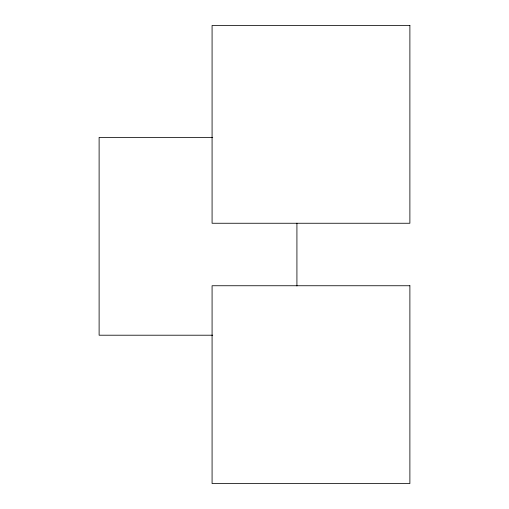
<?xml version="1.0" encoding="UTF-8"?>
<svg xmlns="http://www.w3.org/2000/svg" width="509" height="509" viewBox="0 0 509 509"><rect width="100%" height="100%" fill="white"/><g stroke="black" fill="none" stroke-linecap="round" stroke-linejoin="round"><path stroke-width="0.76" d="M212.711 137.398L99.115 137.398L99.115 335.208L212.711 335.208M296.919 223.197L296.919 285.956M409.885 25.45L212.081 25.45L212.081 223.254L409.885 223.254L409.885 25.45M409.885 285.746L212.081 285.746L212.081 483.55L409.885 483.55L409.885 285.746"/></g></svg>
